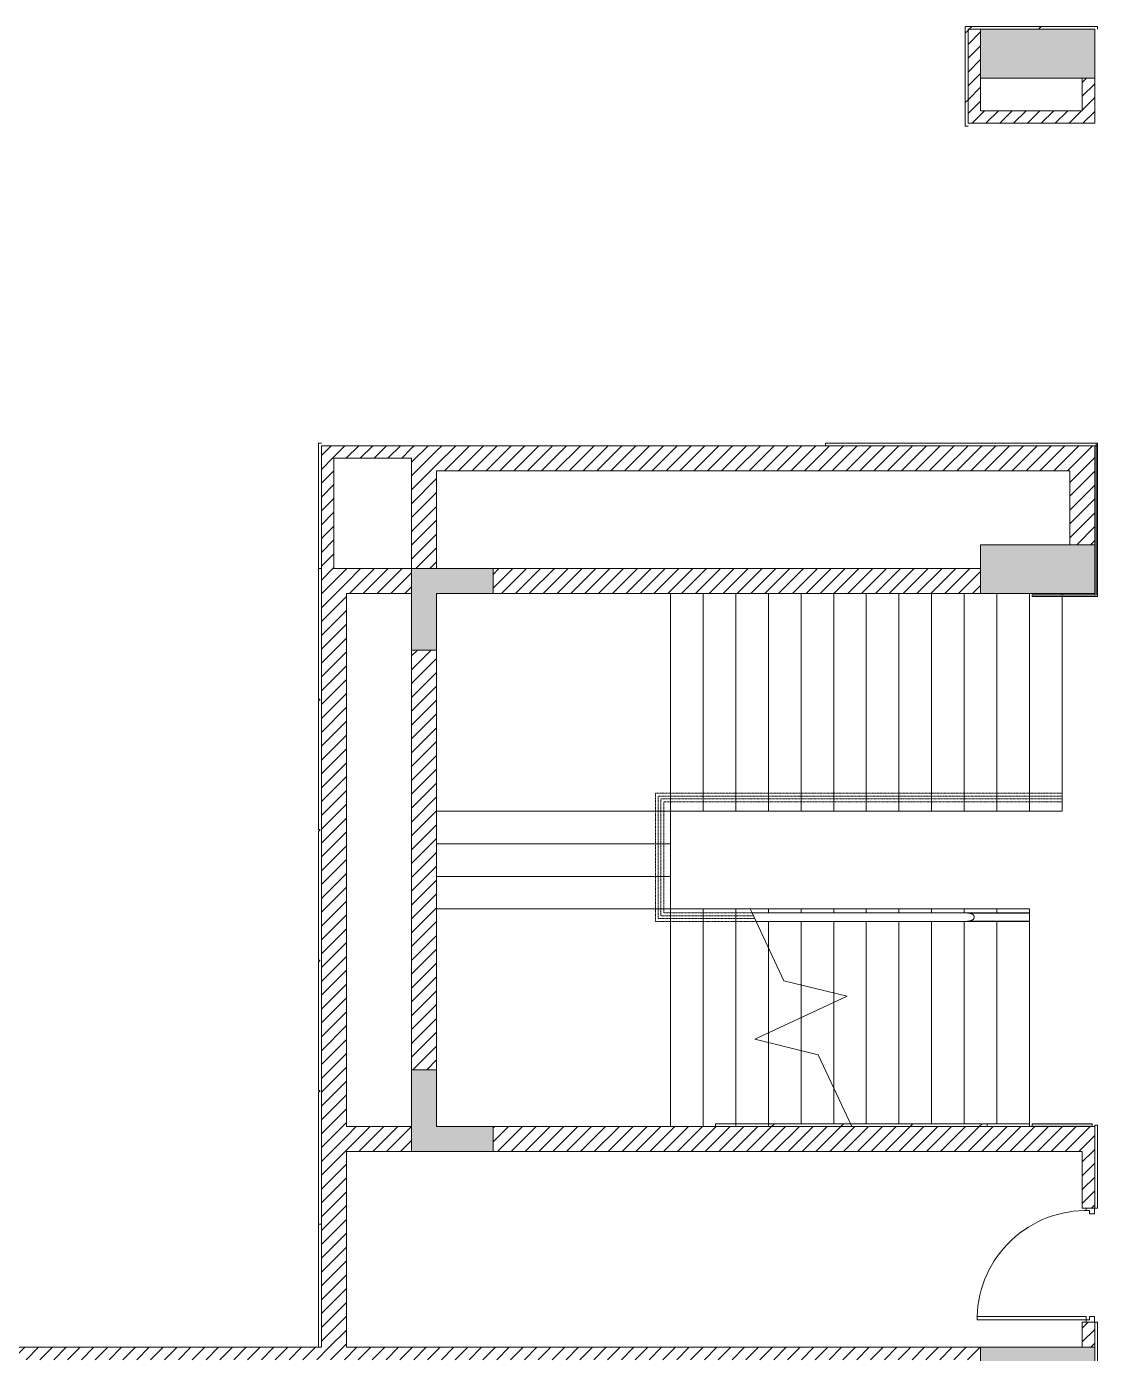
# Model space of a CAD drawing. Header units: millimetres. Extents: x -106145 to 154907, y -84585 to 152038.
# Drawn here: x 94029 to 103874, y 56153 to 68355 of the extents above; entities that cross this region are included whole.
import ezdxf

# ---------------------------------------------------------------- set-up
doc = ezdxf.new("R2010")
doc.units = ezdxf.units.MM
doc.linetypes.add('Overhead', pattern=[3.96875, 2.38125, -1.5875])
for name, color, linetype, lineweight in [('A-DOOR', 7, 'Continuous', 5), ('A-DOOR-FRAM', 7, 'Continuous', 9), ('A-FLOR-HRAL', 7, 'Continuous', 5), ('A-FLOR-HRAL-MBND', 7, 'Overhead', 5), ('A-WALL', 7, 'Continuous', 5), ('A-WALL-PATT', 7, 'Continuous', 5), ('S-COLS', 7, 'Continuous', 5), ('S-STRS', 7, 'Continuous', 5), ('S-STRS-MBND', 7, 'Overhead', 5)]:
    doc.layers.add(name, color=color, linetype=linetype, lineweight=lineweight)
pattern_1 = [(45, (0, 0), (-63.63961, 63.63961), [])]
pattern_2 = [(45, (0, 0), (-318.198, 318.198), [])]

# ---------------------------------------------------------------- blocks, each defined once
blk = doc.blocks.new('M_Concrete-Rectangular-Column - 1050 x 450-2804439-Site Plan -MAIN')
at = {"layer": 'S-COLS', "true_color": 0xd4d4d4}
blk.add_hatch(color=254, dxfattribs=at).paths.add_polyline_path([(525, -225), (525, 225), (-525, 225), (-525, -225)], flags=0)
at = {"layer": 'S-COLS', "color": 254, "true_color": 0xdddddd}
for p, q in [((525, 225), (-525, 225)), ((-525, 225), (-525, -225)), ((525, -225), (525, 225)), ((-525, -225), (525, -225))]:
    blk.add_line(p, q, dxfattribs=at)
blk = doc.blocks.new('M_Concrete-Rectangular-Column - 1050 x 450-2815975-Site Plan -MAIN')
at = {"layer": 'S-COLS', "true_color": 0xd4d4d4}
blk.add_hatch(color=254, dxfattribs=at).paths.add_polyline_path([(-525, -225), (525, -225), (525, 225), (-525, 225)], flags=0)
at = {"layer": 'S-COLS', "color": 254, "true_color": 0xdddddd}
for p, q in [((525, 225), (-525, 225)), ((-525, 225), (-525, -225)), ((525, -225), (525, 225)), ((-525, -225), (525, -225))]:
    blk.add_line(p, q, dxfattribs=at)
blk = doc.blocks.new('Columns 5 - Columns 5-2544347-Site Plan -MAIN')
at = {"layer": 'S-COLS', "true_color": 0xd4d4d4}
h = blk.add_hatch(color=254, dxfattribs=at)
h.paths.add_polyline_path([(98319, 58010), (98319, 58240), (97799, 58240), (97799, 58760), (97569, 58760), (97569, 58010)], flags=0)
h.paths.add_polyline_path([(97799, 62620), (97799, 63140), (98319, 63140), (98319, 63370), (97569, 63370), (97569, 62620)], flags=0)
at = {"layer": 'S-COLS', "color": 254, "true_color": 0xdddddd}
for p, q in [((98319, 63370), (97569, 63370)), ((97569, 63370), (97569, 62620)), ((98319, 63370), (98319, 63140)), ((97799, 62620), (97799, 63140)), ((97799, 63140), (98319, 63140)), ((97569, 62620), (97799, 62620)), ((97799, 58760), (97569, 58760)), ((97569, 58010), (97569, 58760)), ((97799, 58240), (97799, 58760)), ((98319, 58240), (97799, 58240)), ((98319, 58010), (98319, 58240)), ((97569, 58010), (98319, 58010))]:
    blk.add_line(p, q, dxfattribs=at)
blk = doc.blocks.new('Walls 3 - Walls 8-6106211-Site Plan -MAIN')
at = {"layer": 'A-WALL-PATT', "true_color": 0xeaeaea}
h = blk.add_hatch(color=254, dxfattribs=at)
h.paths.add_polyline_path([(103274, 58240), (103824, 58240), (103824, 58265), (103274, 58265)], flags=0)
h.paths.add_polyline_path([(103874, 63115), (103874, 64525), (103861, 64525), (103861, 63128), (103274, 63128), (103274, 63115), (103777, 63115)], flags=0)
at = {"layer": 'A-WALL', "color": 254, "lineweight": 18, "true_color": 0xdddddd}
for p, q in [((103861, 63128), (103861, 64525)), ((103861, 64525), (103874, 64525)), ((103874, 63115), (103874, 64525)), ((103861, 63128), (103274, 63128)), ((103274, 63128), (103274, 63115)), ((103274, 63115), (103874, 63115)), ((103824, 58265), (103274, 58265)), ((103274, 58265), (103274, 58240)), ((103824, 58240), (103274, 58240)), ((103824, 58240), (103824, 58265))]:
    blk.add_line(p, q, dxfattribs=at)
blk = doc.blocks.new('DC_SglFl-W-Int - FIRE 1_05 wall opening_TYPE F-12339257-Site Plan -MAIN')
at = {"layer": 'A-DOOR', "color": 254, "lineweight": 9, "true_color": 0xdddddd}
for p, q in [((472, -20), (472, -1024)), ((502, -20), (472, -20)), ((502, -1024), (502, -20)), ((472, -1024), (502, -1024))]:
    blk.add_line(p, q, dxfattribs=at)
at = {"layer": 'A-DOOR', "color": 254, "true_color": 0xdddddd}
blk.add_arc((502, -20), 1004, 178.2885, 268.2885, dxfattribs=at)
at = {"layer": 'A-DOOR-FRAM', "color": 254, "true_color": 0xdddddd}
for p, q in [((-525, 55), (-525, -20)), ((-472, 55), (-525, 55)), ((-502, 10), (-472, 10)), ((-502, 10), (-502, -20)), ((-472, 10), (-472, 55)), ((472, 55), (472, 10)), ((525, 55), (472, 55)), ((472, 10), (502, 10)), ((502, 10), (502, -20)), ((525, -20), (525, 55)), ((-525, -20), (-502, -20)), ((502, -20), (525, -20))]:
    blk.add_line(p, q, dxfattribs=at)
blk = doc.blocks.new('Railing - Railing-13239165-Site Plan -MAIN')
at = {"layer": 'A-FLOR-HRAL-MBND', "color": 254, "true_color": 0xdddddd}
for p, q in [((99836, 61278), (103249, 61278)), ((99836, 60840), (99836, 61278)), ((99836, 61278), (103249, 61278)), ((99836, 60840), (99836, 61278)), ((103249, 61278), (103549, 61278)), ((103249, 61278), (103549, 61278)), ((103549, 61278), (103549, 61252)), ((103549, 61278), (103549, 61252)), ((99861, 61252), (103249, 61252)), ((99861, 60840), (99861, 61252)), ((99861, 61252), (103249, 61252)), ((99861, 60840), (99861, 61252)), ((103249, 61252), (103549, 61252)), ((103249, 61252), (103549, 61252)), ((99836, 60152), (99836, 60840)), ((99836, 60152), (99836, 60840)), ((99861, 60178), (99861, 60840)), ((99861, 60178), (99861, 60840)), ((100249, 60178), (99861, 60178)), ((100249, 60178), (99861, 60178)), ((100711, 60178), (100249, 60178)), ((100711, 60178), (100249, 60178)), ((100249, 60152), (99836, 60152)), ((100249, 60152), (99836, 60152)), ((100723, 60152), (100249, 60152)), ((100723, 60152), (100249, 60152))]:
    blk.add_line(p, q, dxfattribs=at)
blk = doc.blocks.new('Top Rail Type - Top Rail_Internal_-13239175-Site Plan -MAIN')
at = {"layer": 'A-FLOR-HRAL', "color": 254, "true_color": 0xdddddd}
for p, q in [((103249, 60203), (102678, 60203)), ((102678, 60127), (103249, 60127))]:
    blk.add_line(p, q, dxfattribs=at)
for points, knots in [([(102678, 60203), (102682, 60203), (102689, 60203), (102698, 60201), (102703, 60200), (102708, 60199), (102711, 60198), (102714, 60196), (102717, 60195), (102720, 60194), (102723, 60192), (102726, 60190), (102728, 60189), (102729, 60187), (102730, 60187), (102732, 60185), (102734, 60183), (102736, 60181), (102737, 60179), (102738, 60178), (102738, 60177), (102739, 60175), (102741, 60171), (102741, 60167), (102741, 60165)], [-1, -1, -1, -1, -0.833333, -0.75, -0.666667, -0.625, -0.583333, -0.541667, -0.5, -0.458333, -0.416667, -0.375, -0.333333, -0.322917, -0.3125, -0.291667, -0.25, -0.208333, -0.1875, -0.166667, -0.145833, -0.125, -0.083333, 0, 0, 0, 0]), ([(102678, 60127), (102682, 60127), (102689, 60127), (102698, 60129), (102703, 60130), (102708, 60131), (102711, 60132), (102714, 60134), (102717, 60135), (102720, 60137), (102723, 60138), (102725, 60140), (102727, 60141), (102729, 60142), (102730, 60143), (102732, 60145), (102734, 60147), (102736, 60149), (102737, 60151), (102738, 60152), (102738, 60154), (102739, 60156), (102741, 60159), (102741, 60163), (102741, 60165)], [0, 0, 0, 0, 0.166667, 0.25, 0.333333, 0.375, 0.416667, 0.458333, 0.5, 0.541667, 0.583333, 0.625, 0.645833, 0.666667, 0.6875, 0.708333, 0.75, 0.791667, 0.8125, 0.833333, 0.854167, 0.875, 0.916667, 1, 1, 1, 1]), ([(103249, 60203), (103249, 60203), (103249, 60203), (103249, 60200), (103249, 60195), (103249, 60188), (103249, 60180), (103249, 60171), (103249, 60167), (103249, 60165)], [0, 0, 0, 0, 0.142857, 0.285714, 0.428571, 0.571429, 0.785714, 0.892857, 1, 1, 1, 1]), ([(103249, 60165), (103249, 60162), (103249, 60157), (103249, 60148), (103249, 60141), (103249, 60134), (103249, 60129), (103249, 60127), (103249, 60127), (103249, 60127)], [0, 0, 0, 0, 0.142857, 0.285714, 0.428571, 0.571429, 0.785714, 0.892857, 1, 1, 1, 1])]:
    blk.add_open_spline(points, degree=3, knots=knots, dxfattribs=at)
blk = doc.blocks.new('Top Rail Type - Top Rail_Internal_-V30-Site Plan -MAIN')
at = {"layer": 'A-FLOR-HRAL', "color": 254, "linetype": 'Overhead', "true_color": 0xdddddd}
for p, q in [((99810, 61304), (103249, 61304)), ((99810, 60840), (99810, 61304)), ((103249, 61304), (103549, 61304)), ((103549, 61304), (103549, 61226)), ((99887, 61226), (103249, 61226)), ((99887, 60840), (99887, 61226)), ((103249, 61226), (103549, 61226)), ((99810, 60126), (99810, 60840)), ((99887, 60204), (99887, 60840)), ((100249, 60204), (99887, 60204)), ((100699, 60204), (100249, 60204)), ((100249, 60126), (99810, 60126)), ((100735, 60126), (100249, 60126))]:
    blk.add_line(p, q, dxfattribs=at)
at = {"layer": 'A-FLOR-HRAL', "color": 254, "true_color": 0xdddddd}
for p, q in [((100699, 60204), (100735, 60126)), ((103249, 60204), (100699, 60204)), ((103249, 60126), (100735, 60126))]:
    blk.add_line(p, q, dxfattribs=at)
blk = doc.blocks.new('MM-HOSPITAL BLOCK-C_2022_11_01_Facade reworking_rvt-1-Site Plan -MAIN')
at = {"layer": 'A-WALL-PATT', "true_color": 0xaaaaaa}
h = blk.add_hatch(dxfattribs=at)
h.set_pattern_fill('FP_13', color=253, style=0, pattern_type=2)
h.set_pattern_definition(pattern_2)
h.paths.add_polyline_path([(102684, 67440), (102684, 68355), (102659, 68355), (102659, 67440)], flags=0)
h = blk.add_hatch(dxfattribs=at)
h.set_pattern_fill('FP_13', color=253, style=0, pattern_type=2)
h.set_pattern_definition(pattern_2)
h.paths.add_polyline_path([(102684, 68330), (103874, 68330), (103874, 68355), (102684, 68355)], flags=0)
h = blk.add_hatch(dxfattribs=at)
h.set_pattern_fill('FP_10', color=253, style=0, pattern_type=2)
h.set_pattern_definition(pattern_1)
h.paths.add_polyline_path([(102684, 67580), (102799, 67580), (102799, 68330), (102684, 68330), (102684, 67880)], flags=0)
h = blk.add_hatch(dxfattribs=at)
h.set_pattern_fill('FP_10', color=253, style=0, pattern_type=2)
h.set_pattern_definition(pattern_1)
h.paths.add_polyline_path([(103849, 67580), (103849, 67880), (103734, 67880), (103734, 67580)], flags=0)
h = blk.add_hatch(dxfattribs=at)
h.set_pattern_fill('FP_10', color=253, style=0, pattern_type=2)
h.set_pattern_definition(pattern_1)
h.paths.add_polyline_path([(103849, 67465), (103849, 67580), (102684, 67580), (102684, 67465)], flags=0)
h = blk.add_hatch(dxfattribs=at)
h.set_pattern_fill('FP_10', color=253, style=0, pattern_type=2)
h.set_pattern_definition(pattern_1)
h.paths.add_polyline_path([(96854, 63370), (96854, 64500), (96739, 64500), (96739, 63370)], flags=0)
h = blk.add_hatch(dxfattribs=at)
h.set_pattern_fill('FP_10', color=253, style=0, pattern_type=2)
h.set_pattern_definition(pattern_1)
h.paths.add_polyline_path([(97569, 64385), (97569, 64500), (96854, 64500), (96854, 64385)], flags=0)
h = blk.add_hatch(dxfattribs=at)
h.set_pattern_fill('FP_10', color=253, style=0, pattern_type=2)
h.set_pattern_definition(pattern_1)
h.paths.add_polyline_path([(97799, 63370), (97799, 64500), (97569, 64500), (97569, 63370)], flags=0)
h = blk.add_hatch(dxfattribs=at)
h.set_pattern_fill('FP_10', color=253, style=0, pattern_type=2)
h.set_pattern_definition(pattern_1)
h.paths.add_polyline_path([(103619, 64270), (103619, 64500), (97799, 64500), (97799, 64270), (99576, 64270)], flags=0)
h = blk.add_hatch(dxfattribs=at)
h.set_pattern_fill('FP_10', color=253, style=0, pattern_type=2)
h.set_pattern_definition(pattern_1)
h.paths.add_polyline_path([(103619, 63590), (103849, 63590), (103849, 64500), (103619, 64500), (103619, 64270)], flags=0)
h = blk.add_hatch(dxfattribs=at)
h.set_pattern_fill('FP_10', color=253, style=0, pattern_type=2)
h.set_pattern_definition(pattern_1)
h.paths.add_polyline_path([(96739, 56210), (96969, 56210), (96969, 63370), (96739, 63370), (96739, 59843)], flags=0)
h = blk.add_hatch(dxfattribs=at)
h.set_pattern_fill('FP_10', color=253, style=0, pattern_type=2)
h.set_pattern_definition(pattern_1)
h.paths.add_polyline_path([(97569, 63140), (97569, 63370), (96969, 63370), (96969, 63140)], flags=0)
h = blk.add_hatch(dxfattribs=at)
h.set_pattern_fill('FP_10', color=253, style=0, pattern_type=2)
h.set_pattern_definition(pattern_1)
h.paths.add_polyline_path([(102799, 63140), (102799, 63370), (98319, 63370), (98319, 63140), (101676, 63140)], flags=0)
h = blk.add_hatch(dxfattribs=at)
h.set_pattern_fill('FP_10', color=253, style=0, pattern_type=2)
h.set_pattern_definition(pattern_1)
h.paths.add_polyline_path([(97799, 58760), (97799, 62620), (97569, 62620), (97569, 58760)], flags=0)
h = blk.add_hatch(dxfattribs=at)
h.set_pattern_fill('FP_10', color=253, style=0, pattern_type=2)
h.set_pattern_definition(pattern_1)
h.paths.add_polyline_path([(97569, 58010), (97569, 58240), (96969, 58240), (96969, 58010)], flags=0)
h = blk.add_hatch(dxfattribs=at)
h.set_pattern_fill('FP_10', color=253, style=0, pattern_type=2)
h.set_pattern_definition(pattern_1)
h.paths.add_polyline_path([(103777, 58010), (103849, 58010), (103849, 58240), (98319, 58240), (98319, 58010), (103734, 58010)], flags=0)
h = blk.add_hatch(dxfattribs=at)
h.set_pattern_fill('FP_13', color=253, style=0, pattern_type=2)
h.set_pattern_definition(pattern_2)
h.paths.add_polyline_path([(102861, 58240), (102861, 58265), (100363, 58265), (100363, 58240), (101676, 58240)], flags=0)
h = blk.add_hatch(dxfattribs=at)
h.set_pattern_fill('FP_10', color=253, style=0, pattern_type=2)
h.set_pattern_definition(pattern_1)
h.paths.add_polyline_path([(103849, 56210), (103849, 56440), (103734, 56440), (103734, 56210), (103777, 56210)], flags=0)
h.paths.add_polyline_path([(103849, 57490), (103849, 58010), (103734, 58010), (103734, 57490), (103777, 57490)], flags=0)
h = blk.add_hatch(dxfattribs=at)
h.set_pattern_fill('FP_10', color=253, style=0, pattern_type=2)
h.set_pattern_definition(pattern_1)
h.paths.add_polyline_path([(101034, 56095), (102799, 56095), (102799, 56210), (90449, 56210), (90449, 56095), (100919, 56095)], flags=0)
at = {"layer": 'A-WALL', "color": 254, "lineweight": 18, "true_color": 0xdddddd}
for p, q in [((102659, 68355), (102659, 67440)), ((102684, 68355), (102659, 68355)), ((103874, 68355), (102684, 68355)), ((103874, 68330), (103874, 68355)), ((102799, 67580), (102799, 67880)), ((103734, 67880), (103734, 67580)), ((103849, 67580), (103849, 67880)), ((102684, 67465), (102684, 67580)), ((102684, 67465), (102684, 67580)), ((103734, 67580), (102799, 67580)), ((103849, 67465), (103849, 67580)), ((102684, 67440), (102659, 67440)), ((102684, 67465), (103849, 67465)), ((96714, 64525), (96714, 63370)), ((96714, 64525), (96739, 64525)), ((96739, 64500), (96739, 63370)), ((96854, 64500), (96739, 64500)), ((96739, 63370), (96739, 64500)), ((97569, 64500), (96854, 64500)), ((97799, 64500), (97569, 64500)), ((103619, 64500), (97799, 64500)), ((103874, 64525), (101374, 64525)), ((101374, 64500), (101374, 64525)), ((101374, 64500), (103874, 64500)), ((103849, 64500), (103619, 64500)), ((103849, 63590), (103849, 64500)), ((103874, 64500), (103874, 64525)), ((96854, 63370), (96854, 64385)), ((96854, 64385), (97569, 64385)), ((97569, 64385), (97569, 63370)), ((97799, 63370), (97799, 64270)), ((97799, 64270), (103619, 64270)), ((103619, 64270), (103619, 63590)), ((96714, 63370), (96739, 63370)), ((96714, 62170), (96714, 63370)), ((96714, 63370), (96739, 63370)), ((96739, 63370), (96739, 56210)), ((96739, 57343), (96739, 63370)), ((96969, 63370), (96854, 63370)), ((97569, 63370), (96969, 63370)), ((97569, 63140), (97569, 63370)), ((97799, 63370), (97569, 63370)), ((102799, 63370), (98319, 63370)), ((98319, 63140), (98319, 63370)), ((96969, 58240), (96969, 63140)), ((96969, 63140), (97569, 63140)), ((98319, 63140), (102799, 63140)), ((97569, 62620), (97569, 58760)), ((97799, 62620), (97569, 62620)), ((97799, 58760), (97799, 62620)), ((96714, 62170), (96724, 62170)), ((96714, 60970), (96714, 62160)), ((96714, 62160), (96724, 62160)), ((96724, 62160), (96724, 62170)), ((96714, 60970), (96724, 60970)), ((96714, 59770), (96714, 60960)), ((96714, 60960), (96724, 60960)), ((96724, 60960), (96724, 60970)), ((96714, 59770), (96724, 59770)), ((96714, 58570), (96714, 59760)), ((96714, 59760), (96724, 59760)), ((96724, 59760), (96724, 59770)), ((97799, 58760), (97569, 58760)), ((96714, 58570), (96724, 58570)), ((96714, 57343), (96714, 58560)), ((96714, 58560), (96724, 58560)), ((96724, 58560), (96724, 58570)), ((97569, 58240), (96969, 58240)), ((97569, 58240), (97569, 58010)), ((103849, 58240), (98319, 58240)), ((98319, 58240), (98319, 58010)), ((102861, 58265), (100363, 58265)), ((100363, 58265), (100363, 58240)), ((102861, 58240), (100363, 58240)), ((102861, 58265), (102861, 58240)), ((103849, 58240), (103849, 58010)), ((96969, 58010), (97569, 58010)), ((96969, 56210), (96969, 58010)), ((98319, 58010), (103734, 58010)), ((103734, 58010), (103734, 57490)), ((103849, 57490), (103849, 58010)), ((103849, 57490), (103734, 57490)), ((96714, 57343), (96739, 57343)), ((96714, 57343), (96714, 56210)), ((96739, 57343), (96714, 57343)), ((96739, 56210), (96739, 57343)), ((103734, 56440), (103734, 56210)), ((103849, 56440), (103734, 56440)), ((103849, 56210), (103849, 56440)), ((96714, 56210), (90449, 56210)), ((102799, 56210), (96969, 56210))]:
    blk.add_line(p, q, dxfattribs=at)
at = {"layer": 'A-WALL', "color": 254, "true_color": 0xdddddd}
for p, q in [((102684, 68330), (102684, 67580)), ((102684, 68330), (102799, 68330)), ((102684, 67580), (102684, 68330)), ((102861, 58265), (103249, 58265)), ((103249, 58265), (103249, 58240)), ((103849, 58240), (103849, 58253)), ((103849, 58253), (103874, 58253)), ((103874, 58253), (103874, 57490)), ((103849, 57490), (103874, 57490)), ((103849, 56440), (103874, 56440)), ((103874, 56440), (103874, 53075)), ((96739, 56210), (96714, 56210))]:
    blk.add_line(p, q, dxfattribs=at)
at = {"layer": 'S-STRS', "color": 254, "true_color": 0xdddddd}
for p, q in [((99949, 63140), (99949, 61140)), ((100249, 63140), (100249, 61140)), ((100549, 63140), (100549, 61140)), ((100849, 63140), (100849, 61140)), ((101149, 63140), (101149, 61140)), ((101449, 63140), (101449, 61140)), ((101749, 63140), (101749, 61140)), ((102049, 63140), (102049, 61140)), ((102349, 63140), (102349, 61140)), ((102649, 63140), (102649, 61140)), ((102949, 63140), (102949, 61140)), ((103249, 63140), (103249, 61140)), ((103549, 63140), (103549, 63128)), ((103549, 63115), (103549, 61140)), ((97799, 61140), (99949, 61140)), ((99949, 61140), (100249, 61140)), ((99949, 60840), (99949, 61140)), ((100249, 61140), (100549, 61140)), ((100549, 61140), (100849, 61140)), ((100849, 61140), (101149, 61140)), ((101149, 61140), (101449, 61140)), ((101449, 61140), (101749, 61140)), ((101749, 61140), (102049, 61140)), ((102049, 61140), (102349, 61140)), ((102349, 61140), (102649, 61140)), ((102649, 61140), (102949, 61140)), ((102949, 61140), (103249, 61140)), ((103249, 61140), (103549, 61140)), ((97799, 60840), (99949, 60840)), ((99949, 60540), (99949, 60840)), ((97799, 60540), (99949, 60540)), ((99949, 60240), (99949, 60540)), ((97799, 60240), (99949, 60240)), ((99949, 58240), (99949, 60240)), ((100249, 60240), (99949, 60240)), ((100549, 60240), (100249, 60240)), ((100249, 58240), (100249, 60240)), ((100682, 60240), (100549, 60240)), ((100549, 58265), (100549, 60240)), ((100849, 60240), (100682, 60240)), ((101149, 60240), (100849, 60240)), ((100849, 60204), (100849, 60240)), ((101449, 60240), (101149, 60240)), ((101149, 60204), (101149, 60240)), ((101749, 60240), (101449, 60240)), ((101449, 60204), (101449, 60240)), ((102049, 60240), (101749, 60240)), ((101749, 60204), (101749, 60240)), ((102349, 60240), (102049, 60240)), ((102049, 60204), (102049, 60240)), ((102649, 60240), (102349, 60240)), ((102349, 60204), (102349, 60240)), ((102949, 60240), (102649, 60240)), ((102649, 60204), (102649, 60240)), ((103249, 60240), (102949, 60240)), ((102949, 60204), (102949, 60240)), ((103249, 60204), (103249, 60240)), ((100849, 59883), (100849, 60126)), ((101149, 59541), (101149, 60126)), ((101449, 59468), (101449, 60126)), ((101749, 58265), (101749, 60126)), ((102049, 58265), (102049, 60126)), ((102349, 58265), (102349, 60126)), ((102649, 58265), (102649, 60126)), ((102949, 58265), (102949, 60126)), ((103249, 58265), (103249, 60126)), ((100849, 59100), (100849, 59883)), ((101149, 59240), (101149, 59541)), ((101449, 59380), (101449, 59468)), ((101449, 58597), (101449, 59380)), ((101149, 58939), (101149, 59240)), ((100849, 59012), (100849, 59100)), ((100849, 58265), (100849, 59012)), ((101149, 58265), (101149, 58939)), ((101449, 58265), (101449, 58597))]:
    blk.add_line(p, q, dxfattribs=at)
at = {"layer": 'S-STRS', "color": 254, "linetype": 'Overhead', "true_color": 0xdddddd}
for p, q in [((99949, 63140), (99949, 61140)), ((100249, 63140), (100249, 61140)), ((100549, 63140), (100549, 61140)), ((100849, 63140), (100849, 61140)), ((101149, 63140), (101149, 61140)), ((101449, 63140), (101449, 61140)), ((101749, 63140), (101749, 61140)), ((102049, 63140), (102049, 61140)), ((102349, 63140), (102349, 61140)), ((102649, 63140), (102649, 61140)), ((102949, 63140), (102949, 61140)), ((103249, 63140), (103249, 61140)), ((97799, 60840), (99949, 60840)), ((97799, 60540), (99949, 60540)), ((97799, 60240), (99949, 60240)), ((100249, 58240), (100249, 60240)), ((100549, 58265), (100549, 60240)), ((100849, 60204), (100849, 60240)), ((101149, 60204), (101149, 60240)), ((101449, 60204), (101449, 60240)), ((101749, 60204), (101749, 60240)), ((102049, 60204), (102049, 60240)), ((102349, 60204), (102349, 60240)), ((102649, 60204), (102649, 60240)), ((102949, 60204), (102949, 60240)), ((103249, 60204), (103249, 60240)), ((100849, 59883), (100849, 60126)), ((101149, 59541), (101149, 60126)), ((101449, 59468), (101449, 60126)), ((101749, 58265), (101749, 60126)), ((102049, 58265), (102049, 60126)), ((102349, 58265), (102349, 60126)), ((102649, 58265), (102649, 60126)), ((102949, 58265), (102949, 60126)), ((103249, 58265), (103249, 60126)), ((100849, 59100), (100849, 59883)), ((101149, 59240), (101149, 59541)), ((101449, 59380), (101449, 59468)), ((101449, 58597), (101449, 59380)), ((101149, 58939), (101149, 59240)), ((100849, 59012), (100849, 59100)), ((100849, 58265), (100849, 59012)), ((101149, 58265), (101149, 58939)), ((101449, 58265), (101449, 58597))]:
    blk.add_line(p, q, dxfattribs=at)
at = {"layer": 'S-STRS-MBND', "color": 254, "true_color": 0xdddddd}
for p, q in [((97799, 63140), (97799, 61140)), ((99949, 63140), (97799, 63140)), ((99949, 63140), (99949, 61140)), ((99949, 63140), (103549, 63140)), ((99949, 63140), (99949, 61140)), ((100249, 63140), (100249, 61140)), ((100249, 63140), (100249, 61140)), ((100549, 63140), (100549, 61140)), ((100549, 63140), (100549, 61140)), ((100849, 63140), (100849, 61140)), ((100849, 63140), (100849, 61140)), ((101149, 63140), (101149, 61140)), ((101149, 63140), (101149, 61140)), ((101449, 63140), (101449, 61140)), ((101449, 63140), (101449, 61140)), ((101749, 63140), (101749, 61140)), ((101749, 63140), (101749, 61140)), ((102049, 63140), (102049, 61140)), ((102049, 63140), (102049, 61140)), ((102349, 63140), (102349, 61140)), ((102349, 63140), (102349, 61140)), ((102649, 63140), (102649, 61140)), ((102649, 63140), (102649, 61140)), ((102949, 63140), (102949, 61140)), ((102949, 63140), (102949, 61140)), ((103249, 63140), (103249, 61140)), ((103249, 63140), (103249, 61140)), ((103549, 63140), (103549, 61140)), ((97799, 61140), (99949, 61140)), ((97799, 60240), (97799, 61140)), ((99949, 61140), (103549, 61140)), ((99949, 60240), (99949, 61140)), ((97799, 60840), (99949, 60840)), ((97799, 60840), (99949, 60840)), ((97799, 60540), (99949, 60540)), ((97799, 60540), (99949, 60540)), ((97799, 60240), (97799, 58240)), ((97799, 60240), (99949, 60240)), ((97799, 60240), (99949, 60240)), ((99949, 58240), (99949, 60240)), ((99949, 58240), (99949, 60240)), ((100682, 60240), (99949, 60240)), ((100249, 58240), (100249, 60240)), ((100249, 58240), (100249, 60240)), ((100549, 58240), (100549, 60240)), ((100549, 58240), (100549, 60240)), ((100849, 59100), (100849, 59883)), ((100849, 59100), (100849, 59883)), ((101149, 59240), (101149, 59541)), ((101149, 59240), (101149, 59541)), ((101449, 59380), (101449, 59468)), ((101449, 59380), (101449, 59468)), ((100849, 58240), (100849, 59012)), ((100849, 58240), (100849, 59012)), ((101149, 58265), (101149, 58939)), ((101149, 58265), (101149, 58939)), ((101449, 58265), (101449, 58597)), ((101449, 58265), (101449, 58597)), ((97799, 58240), (99949, 58240)), ((100849, 58240), (99949, 58240))]:
    blk.add_line(p, q, dxfattribs=at)
at = {"layer": 'S-STRS-MBND', "color": 254, "linetype": 'Continuous', "true_color": 0xdddddd}
for p, q in [((100682, 60240), (100699, 60204)), ((100735, 60126), (100990, 59580)), ((100990, 59580), (101574, 59438)), ((101574, 59438), (100724, 59042)), ((100724, 59042), (101307, 58900)), ((101307, 58900), (101615, 58240))]:
    blk.add_line(p, q, dxfattribs=at)
at = {"color": 253, "lineweight": 5, "true_color": 0xaaaaaa}
for name, p in [('M_Concrete-Rectangular-Column - 1050 x 450-2804439-Site Plan -MAIN', (103324, 68105)), ('Walls 3 - Walls 8-6106211-Site Plan -MAIN', (0, 0)), ('M_Concrete-Rectangular-Column - 1050 x 450-2815975-Site Plan -MAIN', (103324, 63365)), ('Columns 5 - Columns 5-2544347-Site Plan -MAIN', (0, 0)), ('Top Rail Type - Top Rail_Internal_-V30-Site Plan -MAIN', (0, 0)), ('Railing - Railing-13239165-Site Plan -MAIN', (0, 0)), ('Top Rail Type - Top Rail_Internal_-13239175-Site Plan -MAIN', (0, 0)), ('M_Concrete-Rectangular-Column - 1050 x 450-2804439-Site Plan -MAIN', (103324, 55985))]:
    blk.add_blockref(name, p, dxfattribs=at)
at = {"color": 253, "lineweight": 5, "true_color": 0xaaaaaa, "rotation": 269.9999999999995}
blk.add_blockref('DC_SglFl-W-Int - FIRE 1_05 wall opening_TYPE F-12339257-Site Plan -MAIN', (103791, 56965), dxfattribs=at)

msp = doc.modelspace()

# ---------------------------------------------------------------- block references
at = {"lineweight": 5}
msp.add_blockref('MM-HOSPITAL BLOCK-C_2022_11_01_Facade reworking_rvt-1-Site Plan -MAIN', (0, 0), dxfattribs=at)

doc.saveas('drawing.dxf')
